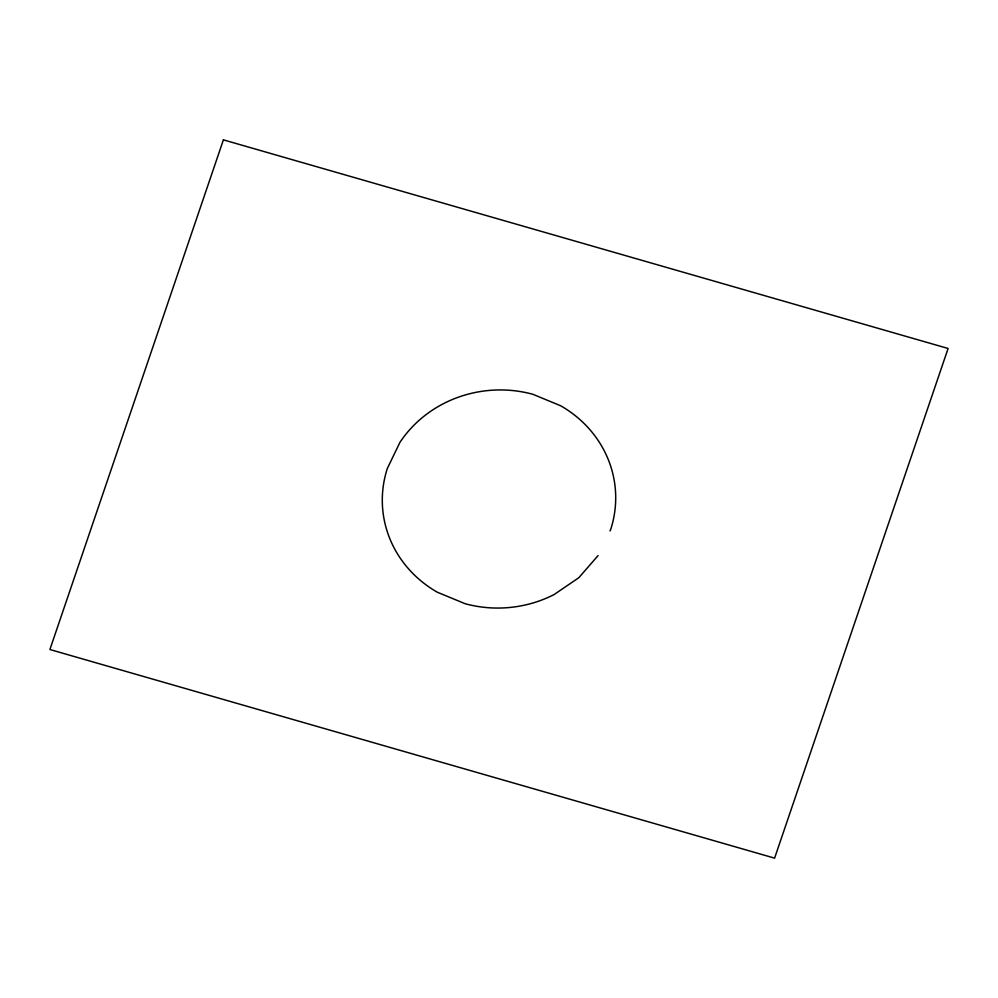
<?xml version="1.0" encoding="UTF-8"?>
<svg xmlns="http://www.w3.org/2000/svg" width="998" height="998" viewBox="0 0 998 998"><rect width="100%" height="100%" fill="white"/><g stroke="black" fill="none" stroke-linecap="round" stroke-linejoin="round"><path stroke-width="1.5" d="M609.99 530.948L610.676 529.514A116.754 109.007 -4.7 0 0 560.639 405.762L532.895 394.297A116.754 109.007 -4.7 0 0 399.899 442.426L387.324 468.486A116.754 109.007 -4.7 0 0 437.361 592.238L465.105 603.703A116.754 109.007 -4.7 0 0 554.002 594.608L578.765 577.767L598.101 555.574M223.402 139.857L49.9 649.523L774.598 858.143L948.1 348.477L223.402 139.857"/></g></svg>
